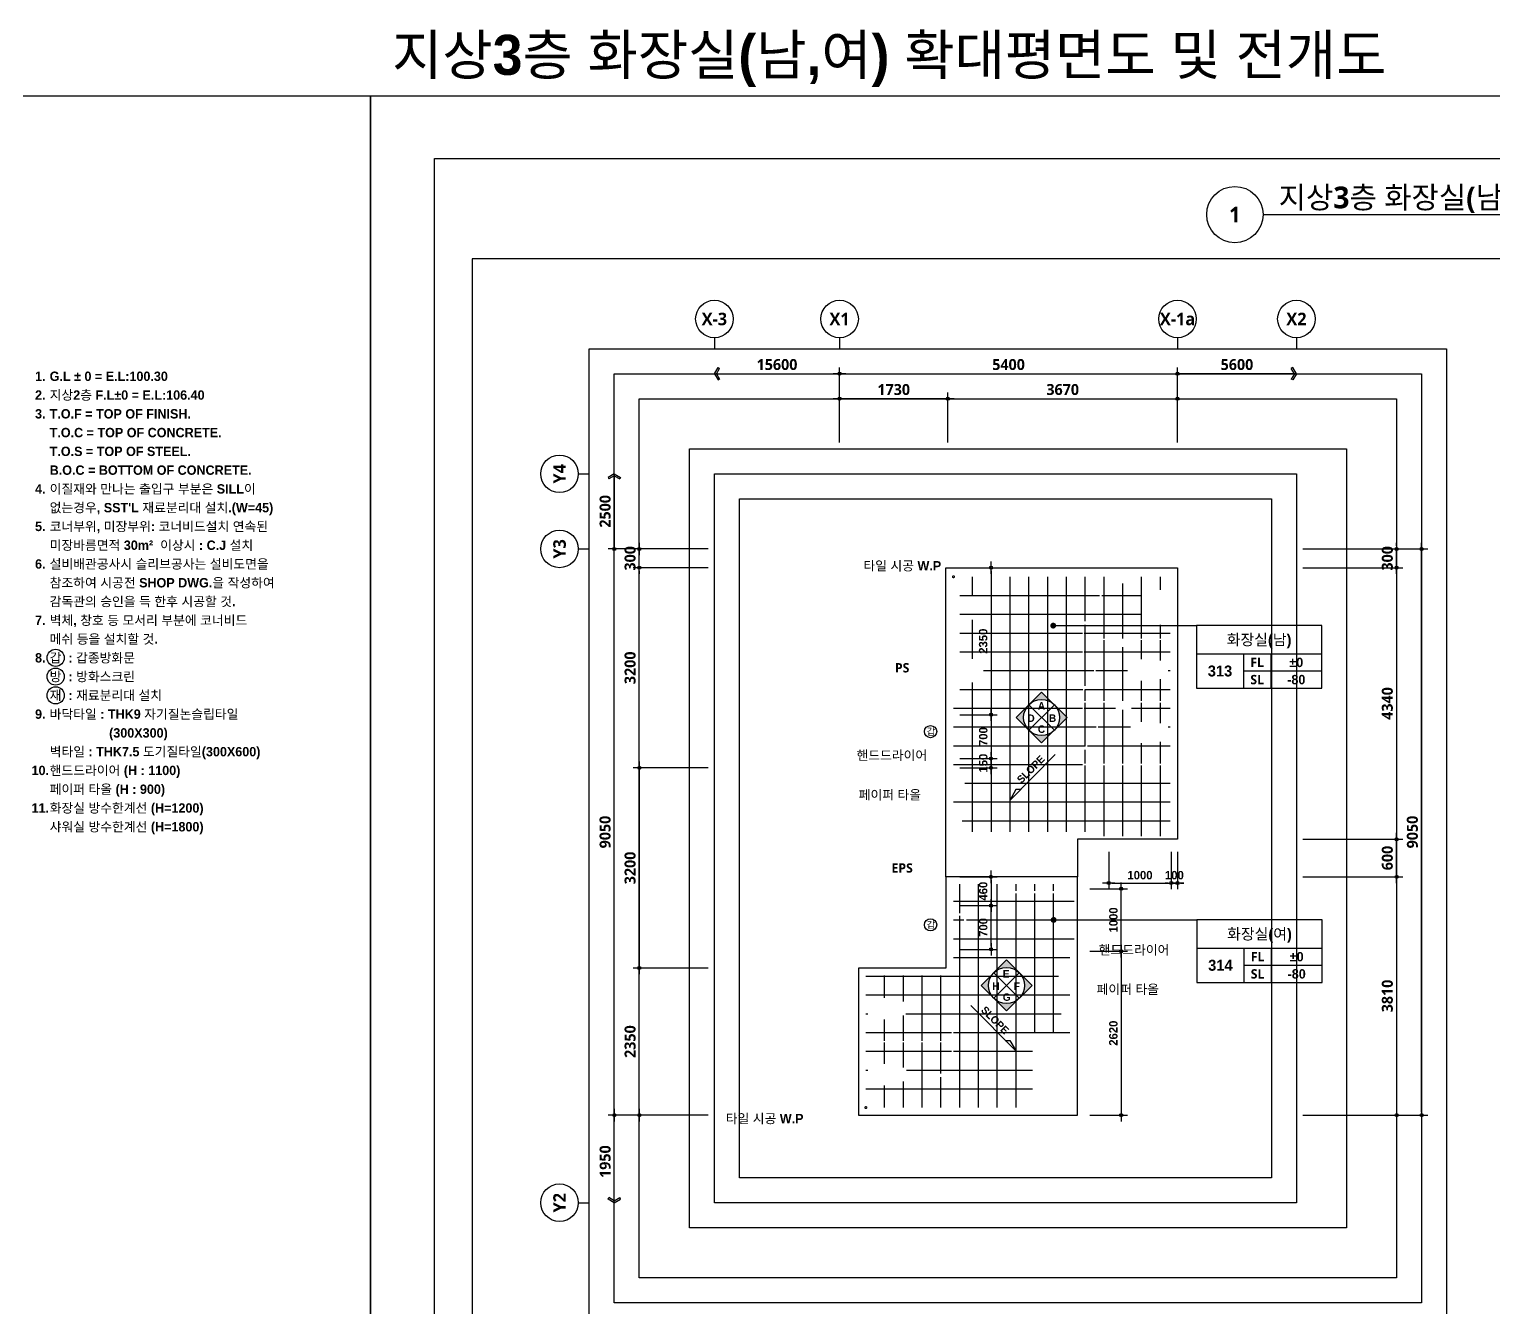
# Model space of a CAD drawing. Header units: millimetres. Extents: x 0 to 336000, y 0 to 30768.
# Drawn here: x 246549 to 269949, y 10334 to 30768 of the extents above; entities that cross this region are included whole.
import ezdxf
from ezdxf.enums import TextEntityAlignment as Align

# ---------------------------------------------------------------- set-up
doc = ezdxf.new("R2010")
doc.units = ezdxf.units.MM
doc.header["$LTSCALE"] = 50
doc.layers.get('Defpoints').update_dxf_attribs({"color": 153})
for name, color, linetype in [('A-ANNO-DIM', 4, 'Continuous'), ('A-ANNO-GRA1', 7, 'Continuous'), ('A-ANNO-LEAD', 4, 'Continuous'), ('A-ANNO-SYMB', 7, 'Continuous'), ('A-ANNO-TEXT1', 7, 'Continuous'), ('A-ANNO-TEXT2', 3, 'Continuous'), ('A-ANNO-TITL', 7, 'Continuous'), ('A-FLOR-TOIL-TILE', 8, 'Continuous'), ('A-ST-AXIS-BUB', 7, 'Continuous'), ('A-ST-AXIS-DIM', 7, 'Continuous'), ('AA-XXXX-TXT1', 2, 'Continuous'), ('LEADER', 7, 'Continuous'), ('SYM', 7, 'Continuous')]:
    doc.layers.add(name, color=color, linetype=linetype)
for name, color, linetype, plot in [('G(그리드1)', 185, 'Continuous', False), ('G(그리드2)', 235, 'Continuous', False), ('면적', 210, 'Continuous', False)]:
    doc.layers.add(name, color=color, linetype=linetype, plot=plot)
doc.styles.add('2020음성 1차', font='나눔고딕Bold.ttf')
doc.styles.add('SH_나눔', font='')
doc.styles.add('SH_진천_나눔', font='')
doc.styles.get('SH_나눔').set_extended_font_data('NanumGothic', bold=True)
doc.styles.get('SH_진천_나눔').set_extended_font_data('NanumGothic', bold=True)
doc.dimstyles.new('SHP 50', dxfattribs={"dimscale": 50, "dimtxt": 3.5, "dimasz": 1, "dimexe": 2, "dimexo": 2, "dimgap": 1, "dimtad": 1, "dimdec": 0, "dimzin": 0, "dimdsep": 46, "dimtxsty": 'SH_진천_나눔', "dimblk": 'DIMDOT', "dimcen": 0.09, "dimclrd": 256, "dimclre": 256, "dimclrt": 3, "dimadec": 0, "dimazin": 1, "dimtfac": 1, "dimtdec": 0, "dimtix": 1, "dimtmove": 2, "dimatfit": 0, "dimldrblk": 'DIMDOT', "dimfxl": 1, "dimtolj": 1, "dimtzin": 0, "dimlwd": -1, "dimlwe": -1, "dimarcsym": 0})
doc.dimstyles.new('SHP 50내부', dxfattribs={"dimscale": 50, "dimtxt": 2.7, "dimasz": 1, "dimexe": 2, "dimexo": 2, "dimgap": 1, "dimtad": 1, "dimdec": 0, "dimzin": 0, "dimdsep": 46, "dimtxsty": '2020음성 1차', "dimblk": 'DIMDOT', "dimcen": 0.09, "dimclrd": 256, "dimclre": 256, "dimclrt": 3, "dimadec": 0, "dimazin": 1, "dimtfac": 1, "dimtdec": 0, "dimtix": 1, "dimtmove": 2, "dimatfit": 0, "dimldrblk": 'DIMDOT', "dimfxl": 1, "dimtolj": 1, "dimtzin": 0, "dimlwd": -1, "dimlwe": -1, "dimarcsym": 0})

# ---------------------------------------------------------------- blocks, each defined once
blk = doc.blocks.new('*U2903')
at = {"layer": 'A-ANNO-TITL'}
blk.add_line((0, 0), (9750, 0), dxfattribs=at)
blk.add_circle((-450, 0), 450, dxfattribs=at)
at = {"layer": 'AA-XXXX-TXT1', "style": 'SH_진천_나눔'}
blk.add_attdef('DWG.TITLE', (250, 100), '', height=350, dxfattribs=at)
at = {"layer": 'AA-XXXX-TXT1', "color": 7, "style": 'SH_진천_나눔'}
blk.add_attdef('NO1', text='', height=300, dxfattribs=at).set_placement((-450, 0), align=Align.MIDDLE)
at = {"layer": 'AA-XXXX-TXT1', "style": 'SH_진천_나눔'}
blk.add_attdef('SCALE', text='', height=150, dxfattribs=at).set_placement((9500, -100), align=Align.TOP_RIGHT)
blk = doc.blocks.new('A-ST-AXIS-BUB-1')
at = {"layer": 'A-ST-AXIS-BUB'}
blk.add_line((0, 350), (0, 0), dxfattribs=at)
blk.add_circle((0, 950), 600, dxfattribs=at)
blk = doc.blocks.new('arrow1')
at = {"color": 0}
for p, q in [((0, 0), (0.29, 0.5)), ((0, 0), (0.29, -0.5)), ((0.16, 0), (0.41, 0.43)), ((0.16, 0), (0.41, -0.43)), ((0.29, 0.5), (0.41, 0.43)), ((0.29, -0.5), (0.41, -0.43))]:
    blk.add_line(p, q, dxfattribs=at)
blk = doc.blocks.new('DIMDOT')
at = {"color": 0}
blk.add_line((-2, 0), (2, 0), dxfattribs=at)
for radius in [0.5, 0.25]:
    blk.add_circle((0, 0), radius, dxfattribs=at)
blk = doc.blocks.new('*D16323')
at = {"layer": 'A-ST-AXIS-DIM'}
for p, q in [((257397, 22462), (255797, 22462)), ((255897, 13462), (255897, 22412)), ((257397, 13412), (255797, 13412))]:
    blk.add_line(p, q, dxfattribs=at)
at = {"layer": 'Defpoints', "color": 0}
for p in [(255897, 22462), (257497, 22462), (257497, 13412)]:
    blk.add_point(p, dxfattribs=at)
at = {"layer": 'A-ST-AXIS-DIM', "linetype": 'ByBlock', "xscale": 50, "yscale": 50, "zscale": 50}
for p, rotation in [((255897, 22462), 90), ((255897, 13412), 270)]:
    blk.add_blockref('DIMDOT', p, dxfattribs=dict(at, rotation=rotation))
at = {"layer": 'A-ST-AXIS-DIM', "color": 3, "insert": (255750, 17937), "char_height": 175, "attachment_point": 5, "rotation": 90, "style": 'SH_진천_나눔'}
blk.add_mtext('\\A1;9050', dxfattribs=at)
blk = doc.blocks.new('*D16324')
at = {"layer": 'A-ST-AXIS-DIM'}
for p, q in [((256297, 22512), (256297, 22562)), ((257397, 22462), (256197, 22462)), ((256297, 22162), (256297, 22462)), ((257397, 22162), (256197, 22162)), ((256297, 22112), (256297, 22062))]:
    blk.add_line(p, q, dxfattribs=at)
at = {"layer": 'Defpoints', "color": 0}
for p in [(256297, 22462), (257497, 22462), (257497, 22162)]:
    blk.add_point(p, dxfattribs=at)
at = {"layer": 'A-ST-AXIS-DIM', "linetype": 'ByBlock', "xscale": 50, "yscale": 50, "zscale": 50}
for p, rotation in [((256297, 22462), 270), ((256297, 22162), 90)]:
    blk.add_blockref('DIMDOT', p, dxfattribs=dict(at, rotation=rotation))
at = {"layer": 'A-ST-AXIS-DIM', "color": 3, "insert": (256150, 22312), "char_height": 175, "attachment_point": 5, "rotation": 90, "style": 'SH_진천_나눔'}
blk.add_mtext('\\A1;300', dxfattribs=at)
blk = doc.blocks.new('*D16330')
at = {"layer": 'A-ST-AXIS-DIM'}
for p, q in [((257397, 15763), (256197, 15763)), ((256297, 13462), (256297, 15713)), ((257397, 13412), (256197, 13412))]:
    blk.add_line(p, q, dxfattribs=at)
at = {"layer": 'Defpoints', "color": 0}
for p in [(256297, 15763), (257497, 15763), (257497, 13412)]:
    blk.add_point(p, dxfattribs=at)
at = {"layer": 'A-ST-AXIS-DIM', "linetype": 'ByBlock', "xscale": 50, "yscale": 50, "zscale": 50}
for p, rotation in [((256297, 15763), 90), ((256297, 13412), 270)]:
    blk.add_blockref('DIMDOT', p, dxfattribs=dict(at, rotation=rotation))
at = {"layer": 'A-ST-AXIS-DIM', "color": 3, "insert": (256150, 14588), "char_height": 175, "attachment_point": 5, "rotation": 90, "style": 'SH_진천_나눔'}
blk.add_mtext('\\A1;2350', dxfattribs=at)
blk = doc.blocks.new('*D16388')
at = {"layer": 'A-ANNO-DIM'}
for p, q in [((263797, 17622), (263797, 17022)), ((264797, 17622), (264797, 17022)), ((263847, 17122), (264747, 17122))]:
    blk.add_line(p, q, dxfattribs=at)
at = {"layer": 'Defpoints', "color": 0}
for p in [(263797, 17722), (264797, 17722), (264797, 17122)]:
    blk.add_point(p, dxfattribs=at)
at = {"layer": 'A-ANNO-DIM', "linetype": 'ByBlock', "xscale": 50, "yscale": 50, "zscale": 50, "rotation": 180}
blk.add_blockref('DIMDOT', (263797, 17122), dxfattribs=at)
at = {"layer": 'A-ANNO-DIM', "linetype": 'ByBlock', "xscale": 50, "yscale": 50, "zscale": 50}
blk.add_blockref('DIMDOT', (264797, 17122), dxfattribs=at)
at = {"layer": 'A-ANNO-DIM', "color": 3, "insert": (264297, 17247), "char_height": 135, "attachment_point": 5, "style": '2020음성 1차'}
blk.add_mtext('\\A1;1000', dxfattribs=at)
blk = doc.blocks.new('*D16389')
at = {"layer": 'A-ANNO-DIM'}
for p, q in [((264797, 17622), (264797, 17022)), ((264897, 17622), (264897, 17022)), ((264747, 17122), (264697, 17122)), ((264897, 17122), (264797, 17122)), ((264947, 17122), (264997, 17122))]:
    blk.add_line(p, q, dxfattribs=at)
at = {"layer": 'Defpoints', "color": 0}
for p in [(264797, 17722), (264897, 17722), (264797, 17122)]:
    blk.add_point(p, dxfattribs=at)
at = {"layer": 'A-ANNO-DIM', "linetype": 'ByBlock', "xscale": 50, "yscale": 50, "zscale": 50}
blk.add_blockref('DIMDOT', (264797, 17122), dxfattribs=at)
at = {"layer": 'A-ANNO-DIM', "linetype": 'ByBlock', "xscale": 50, "yscale": 50, "zscale": 50, "rotation": 180}
blk.add_blockref('DIMDOT', (264897, 17122), dxfattribs=at)
at = {"layer": 'A-ANNO-DIM', "color": 3, "insert": (264847, 17247), "char_height": 135, "attachment_point": 5, "style": '2020음성 1차'}
blk.add_mtext('\\A1;100', dxfattribs=at)
blk = doc.blocks.new('*D16393')
at = {"layer": 'A-ANNO-DIM'}
for p, q in [((263497, 17032), (264097, 17032)), ((263997, 16082), (263997, 16982)), ((263497, 16032), (264097, 16032))]:
    blk.add_line(p, q, dxfattribs=at)
at = {"layer": 'Defpoints', "color": 0}
for p in [(263397, 17032), (263997, 17032), (263397, 16032)]:
    blk.add_point(p, dxfattribs=at)
at = {"layer": 'A-ANNO-DIM', "linetype": 'ByBlock', "xscale": 50, "yscale": 50, "zscale": 50}
for p, rotation in [((263997, 17032), 90), ((263997, 16032), 270)]:
    blk.add_blockref('DIMDOT', p, dxfattribs=dict(at, rotation=rotation))
at = {"layer": 'A-ANNO-DIM', "color": 3, "insert": (263873, 16532), "char_height": 135, "attachment_point": 5, "rotation": 90, "style": '2020음성 1차'}
blk.add_mtext('\\A1;1000', dxfattribs=at)
blk = doc.blocks.new('*D16394')
at = {"layer": 'A-ANNO-DIM'}
for p, q in [((263497, 16032), (264097, 16032)), ((263997, 15982), (263997, 13462)), ((263497, 13412), (264097, 13412))]:
    blk.add_line(p, q, dxfattribs=at)
at = {"layer": 'Defpoints', "color": 0}
for p in [(263397, 16032), (263397, 13412), (263997, 13412)]:
    blk.add_point(p, dxfattribs=at)
at = {"layer": 'A-ANNO-DIM', "linetype": 'ByBlock', "xscale": 50, "yscale": 50, "zscale": 50}
for p, rotation in [((263997, 16032), 90), ((263997, 13412), 270)]:
    blk.add_blockref('DIMDOT', p, dxfattribs=dict(at, rotation=rotation))
at = {"layer": 'A-ANNO-DIM', "color": 3, "insert": (263872, 14722), "char_height": 135, "attachment_point": 5, "rotation": 90, "style": '2020음성 1차'}
blk.add_mtext('\\A1;2620', dxfattribs=at)
blk = doc.blocks.new('*D17455')
at = {"layer": 'A-ST-AXIS-DIM'}
for p, q in [((257397, 18963), (256197, 18963)), ((256297, 18913), (256297, 15813)), ((257397, 15763), (256197, 15763))]:
    blk.add_line(p, q, dxfattribs=at)
at = {"layer": 'Defpoints', "color": 0}
for p in [(257497, 18963), (256297, 15763), (257497, 15763)]:
    blk.add_point(p, dxfattribs=at)
at = {"layer": 'A-ST-AXIS-DIM', "linetype": 'ByBlock', "xscale": 50, "yscale": 50, "zscale": 50}
for p, rotation in [((256297, 18963), 90), ((256297, 15763), 270)]:
    blk.add_blockref('DIMDOT', p, dxfattribs=dict(at, rotation=rotation))
at = {"layer": 'A-ST-AXIS-DIM', "color": 3, "insert": (256150, 17363), "char_height": 175, "attachment_point": 5, "rotation": 90, "style": 'SH_진천_나눔'}
blk.add_mtext('\\A1;3200', dxfattribs=at)
blk = doc.blocks.new('*D17456')
at = {"layer": 'A-ST-AXIS-DIM'}
for p, q in [((266897, 22462), (268897, 22462)), ((268797, 13462), (268797, 22412)), ((266897, 13412), (268897, 13412))]:
    blk.add_line(p, q, dxfattribs=at)
at = {"layer": 'Defpoints', "color": 0}
for p in [(266797, 22462), (268797, 22462), (266797, 13412)]:
    blk.add_point(p, dxfattribs=at)
at = {"layer": 'A-ST-AXIS-DIM', "linetype": 'ByBlock', "xscale": 50, "yscale": 50, "zscale": 50}
for p, rotation in [((268797, 22462), 90), ((268797, 13412), 270)]:
    blk.add_blockref('DIMDOT', p, dxfattribs=dict(at, rotation=rotation))
at = {"layer": 'A-ST-AXIS-DIM', "color": 3, "insert": (268650, 17937), "char_height": 175, "attachment_point": 5, "rotation": 90, "style": 'SH_진천_나눔'}
blk.add_mtext('\\A1;9050', dxfattribs=at)
blk = doc.blocks.new('*D17457')
at = {"layer": 'A-ST-AXIS-DIM'}
for p, q in [((268397, 22512), (268397, 22562)), ((266897, 22462), (268497, 22462)), ((268397, 22162), (268397, 22462)), ((266897, 22162), (268497, 22162)), ((268397, 22112), (268397, 22062))]:
    blk.add_line(p, q, dxfattribs=at)
at = {"layer": 'Defpoints', "color": 0}
for p in [(266797, 22462), (268397, 22462), (266797, 22162)]:
    blk.add_point(p, dxfattribs=at)
at = {"layer": 'A-ST-AXIS-DIM', "linetype": 'ByBlock', "xscale": 50, "yscale": 50, "zscale": 50}
for p, rotation in [((268397, 22462), 270), ((268397, 22162), 90)]:
    blk.add_blockref('DIMDOT', p, dxfattribs=dict(at, rotation=rotation))
at = {"layer": 'A-ST-AXIS-DIM', "color": 3, "insert": (268250, 22312), "char_height": 175, "attachment_point": 5, "rotation": 90, "style": 'SH_진천_나눔'}
blk.add_mtext('\\A1;300', dxfattribs=at)
blk = doc.blocks.new('*D17458')
at = {"layer": 'A-ST-AXIS-DIM'}
for p, q in [((266897, 17822), (268497, 17822)), ((268397, 17272), (268397, 17772)), ((266897, 17222), (268497, 17222))]:
    blk.add_line(p, q, dxfattribs=at)
at = {"layer": 'Defpoints', "color": 0}
for p in [(266797, 17822), (268397, 17822), (266797, 17222)]:
    blk.add_point(p, dxfattribs=at)
at = {"layer": 'A-ST-AXIS-DIM', "linetype": 'ByBlock', "xscale": 50, "yscale": 50, "zscale": 50}
for p, rotation in [((268397, 17822), 90), ((268397, 17222), 270)]:
    blk.add_blockref('DIMDOT', p, dxfattribs=dict(at, rotation=rotation))
at = {"layer": 'A-ST-AXIS-DIM', "color": 3, "insert": (268250, 17522), "char_height": 175, "attachment_point": 5, "rotation": 90, "style": 'SH_진천_나눔'}
blk.add_mtext('\\A1;600', dxfattribs=at)
blk = doc.blocks.new('*D17459')
at = {"layer": 'A-ST-AXIS-DIM'}
for p, q in [((266897, 22162), (268497, 22162)), ((268397, 22112), (268397, 17872)), ((266897, 17822), (268497, 17822))]:
    blk.add_line(p, q, dxfattribs=at)
at = {"layer": 'Defpoints', "color": 0}
for p in [(266797, 22162), (266797, 17822), (268397, 17822)]:
    blk.add_point(p, dxfattribs=at)
at = {"layer": 'A-ST-AXIS-DIM', "linetype": 'ByBlock', "xscale": 50, "yscale": 50, "zscale": 50}
for p, rotation in [((268397, 22162), 90), ((268397, 17822), 270)]:
    blk.add_blockref('DIMDOT', p, dxfattribs=dict(at, rotation=rotation))
at = {"layer": 'A-ST-AXIS-DIM', "color": 3, "insert": (268250, 19992), "char_height": 175, "attachment_point": 5, "rotation": 90, "style": 'SH_진천_나눔'}
blk.add_mtext('\\A1;4340', dxfattribs=at)
blk = doc.blocks.new('G$C9D92D8A7')
at = {"layer": 'A-ANNO-GRA1'}
for p, q in [((0, 11), (40, 11)), ((15, 11), (15, 0)), ((23.75, 11), (23.75, 0)), ((15, 5.5), (40, 5.5))]:
    blk.add_line(p, q, dxfattribs=at)
blk.add_lwpolyline([(0, 20), (0, 0), (40, 0), (40, 20)], close=True, dxfattribs=at)
at = {"style": '2020음성 1차'}
for tag, height, p in [('실명', 3.5, (20, 15.5)), ('마감레벨', 3, (31.875, 8.25)), ('실번호', 3.5, (7.5, 5.5)), ('구조레벨', 3, (31.875, 2.75))]:
    blk.add_attdef(tag, text='', height=height, dxfattribs=at).set_placement(p, align=Align.MIDDLE_CENTER)
at = {"layer": 'A-ANNO-TEXT1', "style": 'SH_나눔'}
for s, p in [('FL', (19.375, 8.25)), ('SL', (19.375, 2.75))]:
    blk.add_text(s, height=3, dxfattribs=at).set_placement(p, align=Align.MIDDLE)
blk = doc.blocks.new('갑종 TEXT100')
at = {"layer": 'A-ANNO-SYMB'}
blk.add_circle((0, 0), 243, dxfattribs=at)
at = {"layer": 'A-ANNO-TITL', "style": '2020음성 1차'}
blk.add_text('갑 ', height=266.7, dxfattribs=at).set_placement((67, 0), align=Align.MIDDLE_CENTER)
blk = doc.blocks.new('*D22664')
at = {"layer": 'A-ANNO-DIM'}
for p, q in [((261417, 16762), (262017, 16762)), ((261917, 16112), (261917, 16712)), ((261417, 16062), (262017, 16062))]:
    blk.add_line(p, q, dxfattribs=at)
at = {"layer": 'Defpoints', "color": 0}
for p in [(261317, 16762), (261917, 16762), (261317, 16062)]:
    blk.add_point(p, dxfattribs=at)
at = {"layer": 'A-ANNO-DIM', "linetype": 'ByBlock', "xscale": 50, "yscale": 50, "zscale": 50}
for p, rotation in [((261917, 16762), 90), ((261917, 16062), 270)]:
    blk.add_blockref('DIMDOT', p, dxfattribs=dict(at, rotation=rotation))
at = {"layer": 'A-ANNO-DIM', "color": 3, "insert": (261793, 16412), "char_height": 135, "attachment_point": 5, "rotation": 90, "style": '2020음성 1차'}
blk.add_mtext('\\A1;700', dxfattribs=at)
blk = doc.blocks.new('*D22665')
at = {"layer": 'A-ANNO-DIM'}
for p, q in [((261417, 17222), (262017, 17222)), ((261917, 17172), (261917, 16812)), ((261417, 16762), (262017, 16762))]:
    blk.add_line(p, q, dxfattribs=at)
at = {"layer": 'Defpoints', "color": 0}
for p in [(261317, 17222), (261317, 16762), (261917, 16762)]:
    blk.add_point(p, dxfattribs=at)
at = {"layer": 'A-ANNO-DIM', "linetype": 'ByBlock', "xscale": 50, "yscale": 50, "zscale": 50}
for p, rotation in [((261917, 17222), 90), ((261917, 16762), 270)]:
    blk.add_blockref('DIMDOT', p, dxfattribs=dict(at, rotation=rotation))
at = {"layer": 'A-ANNO-DIM', "color": 3, "insert": (261792, 16992), "char_height": 135, "attachment_point": 5, "rotation": 90, "style": '2020음성 1차'}
blk.add_mtext('\\A1;460', dxfattribs=at)
blk = doc.blocks.new('*D24069')
at = {"layer": 'A-ANNO-DIM'}
for p, q in [((261917, 19163), (261917, 19213)), ((261417, 19113), (262017, 19113)), ((261417, 18963), (262017, 18963)), ((261917, 18963), (261917, 19113)), ((261917, 18913), (261917, 18863))]:
    blk.add_line(p, q, dxfattribs=at)
at = {"layer": 'Defpoints', "color": 0}
for p in [(261317, 19113), (261317, 18963), (261917, 19113)]:
    blk.add_point(p, dxfattribs=at)
at = {"layer": 'A-ANNO-DIM', "linetype": 'ByBlock', "xscale": 50, "yscale": 50, "zscale": 50}
for p, rotation in [((261917, 19113), 270), ((261917, 18963), 90)]:
    blk.add_blockref('DIMDOT', p, dxfattribs=dict(at, rotation=rotation))
at = {"layer": 'A-ANNO-DIM', "color": 3, "insert": (261793, 19038), "char_height": 135, "attachment_point": 5, "rotation": 90, "style": '2020음성 1차'}
blk.add_mtext('\\A1;150', dxfattribs=at)
blk = doc.blocks.new('*D24070')
at = {"layer": 'A-ANNO-DIM'}
for p, q in [((261417, 22162), (262017, 22162)), ((261917, 22112), (261917, 19863)), ((261417, 19813), (262017, 19813))]:
    blk.add_line(p, q, dxfattribs=at)
at = {"layer": 'Defpoints', "color": 0}
for p in [(261317, 22162), (261317, 19813), (261917, 19813)]:
    blk.add_point(p, dxfattribs=at)
at = {"layer": 'A-ANNO-DIM', "linetype": 'ByBlock', "xscale": 50, "yscale": 50, "zscale": 50}
for p, rotation in [((261917, 22162), 90), ((261917, 19813), 270)]:
    blk.add_blockref('DIMDOT', p, dxfattribs=dict(at, rotation=rotation))
at = {"layer": 'A-ANNO-DIM', "color": 3, "insert": (261792, 20987), "char_height": 135, "attachment_point": 5, "rotation": 90, "style": '2020음성 1차'}
blk.add_mtext('\\A1;2350', dxfattribs=at)
blk = doc.blocks.new('*D24144')
at = {"layer": 'A-ANNO-DIM'}
for p, q in [((261417, 19813), (262017, 19813)), ((261917, 19763), (261917, 19163)), ((261417, 19113), (262017, 19113))]:
    blk.add_line(p, q, dxfattribs=at)
at = {"layer": 'Defpoints', "color": 0}
for p in [(261317, 19813), (261317, 19113), (261917, 19113)]:
    blk.add_point(p, dxfattribs=at)
at = {"layer": 'A-ANNO-DIM', "linetype": 'ByBlock', "xscale": 50, "yscale": 50, "zscale": 50}
for p, rotation in [((261917, 19813), 90), ((261917, 19113), 270)]:
    blk.add_blockref('DIMDOT', p, dxfattribs=dict(at, rotation=rotation))
at = {"layer": 'A-ANNO-DIM', "color": 3, "insert": (261793, 19463), "char_height": 135, "attachment_point": 5, "rotation": 90, "style": '2020음성 1차'}
blk.add_mtext('\\A1;700', dxfattribs=at)
blk = doc.blocks.new('*D25070')
at = {"layer": 'A-ST-AXIS-DIM'}
for p, q in [((257397, 22162), (256197, 22162)), ((256297, 19013), (256297, 22112)), ((257397, 18963), (256197, 18963))]:
    blk.add_line(p, q, dxfattribs=at)
at = {"layer": 'Defpoints', "color": 0}
for p in [(256297, 22162), (257497, 22162), (257497, 18963)]:
    blk.add_point(p, dxfattribs=at)
at = {"layer": 'A-ST-AXIS-DIM', "linetype": 'ByBlock', "xscale": 50, "yscale": 50, "zscale": 50}
for p, rotation in [((256297, 22162), 90), ((256297, 18963), 270)]:
    blk.add_blockref('DIMDOT', p, dxfattribs=dict(at, rotation=rotation))
at = {"layer": 'A-ST-AXIS-DIM', "color": 3, "insert": (256150, 20562), "char_height": 175, "attachment_point": 5, "rotation": 90, "style": 'SH_진천_나눔'}
blk.add_mtext('\\A1;3200', dxfattribs=at)
blk = doc.blocks.new('*D25071')
at = {"layer": 'A-ST-AXIS-DIM'}
for p, q in [((266897, 17222), (268497, 17222)), ((268397, 17172), (268397, 13462)), ((266897, 13412), (268497, 13412))]:
    blk.add_line(p, q, dxfattribs=at)
at = {"layer": 'Defpoints', "color": 0}
for p in [(266797, 17222), (266797, 13412), (268397, 13412)]:
    blk.add_point(p, dxfattribs=at)
at = {"layer": 'A-ST-AXIS-DIM', "linetype": 'ByBlock', "xscale": 50, "yscale": 50, "zscale": 50}
for p, rotation in [((268397, 17222), 90), ((268397, 13412), 270)]:
    blk.add_blockref('DIMDOT', p, dxfattribs=dict(at, rotation=rotation))
at = {"layer": 'A-ST-AXIS-DIM', "color": 3, "insert": (268250, 15317), "char_height": 175, "attachment_point": 5, "rotation": 90, "style": 'SH_진천_나눔'}
blk.add_mtext('\\A1;3810', dxfattribs=at)

msp = doc.modelspace()

# ---------------------------------------------------------------- hatches: boundary and pattern name
at = {"layer": 'SYM'}
for points in [[(262928.8, 19971.6), (262725.2, 20175.2), (262521.5, 19971.6, -0.1989124), (262725.2, 20055.9, -0.1989124)], [(262521.5, 19564.3), (262317.9, 19767.9), (262521.5, 19971.6, 0.1989124), (262437.2, 19767.9, 0.1989124)], [(262928.8, 19564.3), (263132.5, 19767.9), (262928.8, 19971.6, -0.1989124), (263013.2, 19767.9, -0.1989124)], [(262928.8, 19564.3), (262725.2, 19360.6), (262521.5, 19564.3, 0.1989124), (262725.2, 19479.9, 0.1989124)], [(261960.9, 15281.2), (261757.3, 15484.9), (261960.9, 15688.5, 0.1989124), (261876.6, 15484.9, 0.1989124)], [(262368.2, 15688.5), (262164.6, 15892.2), (261960.9, 15688.5, -0.1989124), (262164.6, 15772.9, -0.1989124)], [(262368.2, 15281.2), (262571.8, 15484.9), (262368.2, 15688.5, -0.1989124), (262452.6, 15484.9, -0.1989124)], [(262368.2, 15281.2), (262164.6, 15077.6), (261960.9, 15281.2, 0.1989124), (262164.6, 15196.9, 0.1989124)]]:
    msp.add_hatch(color=5, dxfattribs=at).paths.add_polyline_path(points)

# ---------------------------------------------------------------- linework, layer by layer
at = {"const_width": 46.9}
msp.add_lwpolyline([(262887.3, 21236.2, -1), (262934.1, 21236.2, -1)], format="xyb", close=True, dxfattribs=at)
msp.add_lwpolyline([(262910.7, 21236.2), (265200.7, 21236.2)])
at = {"layer": 'A-ANNO-GRA1'}
msp.add_lwpolyline([(253625.2, 27100), (253625.2, 1600), (287900, 1600), (287900, 27100)], close=True, dxfattribs=at)
at = {"layer": 'A-ANNO-LEAD'}
for points in [[(261466.9, 18792.5, 0, 40, 0), (261406.9, 18896.4, 0, 0, 0), (261270.4, 19132.9, 0, 0, 0), (260970.4, 19132.9, 0, 0, 0)], [(261374.8, 18162, 0, 40, 0), (261314.8, 18265.9, 0, 0, 0), (261178.2, 18502.4, 0, 0, 0), (260878.2, 18502.4, 0, 0, 0)], [(263126.9, 15682.5, 0, 40, 0), (263186.9, 15786.4, 0, 0, 0), (263323.5, 16022.9, 0, 0, 0), (263623.5, 16022.9, 0, 0, 0)], [(263106.9, 15082.5, 0, 40, 0), (263166.9, 15186.4, 0, 0, 0), (263303.5, 15422.9, 0, 0, 0), (263603.5, 15422.9, 0, 0, 0)]]:
    msp.add_lwpolyline(points, format="xyseb", dxfattribs=at)
at = {"layer": 'A-ANNO-SYMB'}
for points in [[(261766.9, 22367.5, 0, 40, 0), (261646.9, 22367.5, 0, 0, 0), (261316.9, 22367.5, 0, 0, 0), (261316.9, 22017.5, 0, 0, 0), (260966.9, 22017.5, 0, 0, 0), (260966.9, 21687.5, 40, 0, 0), (260966.9, 21567.5, 0, 40, 0)], [(260366.9, 13182.5, 0, 40, 0), (260246.9, 13182.5, 0, 0, 0), (259916.9, 13182.5, 0, 0, 0), (259916.9, 13532.5, 0, 0, 0), (259566.9, 13532.5, 0, 0, 0), (259566.9, 13862.5, 40, 0, 0), (259566.9, 13982.5, 0, 40, 0)]]:
    msp.add_lwpolyline(points, format="xyseb", dxfattribs=at)
at = {"layer": 'A-ANNO-SYMB', "const_width": 19}
for points in [[(261316.9, 22002.5, 1), (261316.9, 22032.5, 1)], [(259916.9, 13547.5, -1), (259916.9, 13517.5, -1)]]:
    msp.add_lwpolyline(points, format="xyb", close=True, dxfattribs=at)
at = {"layer": 'A-ANNO-SYMB'}
for centre in [(246970.4, 20721.8), (246970.4, 20421.8), (246970.4, 20121.8)]:
    msp.add_circle(centre, 136.9, dxfattribs=at)
at = {"layer": 'A-ANNO-TEXT1', "const_width": 46.9}
msp.add_lwpolyline([(262893.5, 16532.5, -1), (262940.4, 16532.5, -1)], format="xyb", close=True, dxfattribs=at)
at = {"layer": 'A-ANNO-TEXT1'}
msp.add_lwpolyline([(262916.9, 16532.5), (265206.9, 16532.5)], dxfattribs=at)
at = {"layer": 'A-FLOR-TOIL-TILE'}
for p, q in [((261616.9, 22017.5), (261616.9, 21707.5)), ((261916.9, 22017.5), (261916.9, 17942.5)), ((262216.9, 22017.5), (262216.9, 17942.5)), ((262516.9, 22017.5), (262516.9, 17942.5)), ((262816.9, 22017.5), (262816.9, 17942.5)), ((263116.9, 22017.5), (263116.9, 17942.5)), ((263416.9, 22017.5), (263416.9, 21309.8)), ((263716.9, 22017.5), (263716.9, 21032.5)), ((264316.9, 22017.5), (264316.9, 21032.5)), ((264616.9, 22017.5), (264616.9, 21807.5)), ((264016.9, 21907.5), (264016.9, 21032.5)), ((261416.9, 21717.5), (263652.3, 21717.5)), ((263687, 21717.5), (264316.9, 21717.5)), ((261416.9, 21417.5), (264311.9, 21417.5)), ((261616.9, 21327.5), (261616.9, 20707.5)), ((261416.9, 21117.5), (263376.9, 21117.5)), ((263406.9, 21117.5), (264776.9, 21117.5)), ((263416.9, 21249.8), (263416.9, 20274.8)), ((264616.9, 21247.5), (264616.9, 21032.5)), ((263716.9, 21002.5), (263716.9, 20032.5)), ((264016.9, 20892.5), (264016.9, 20032.5)), ((264316.9, 21002.5), (264316.9, 20698.9)), ((264616.9, 21002.5), (264616.9, 20676.3)), ((261416.9, 20817.5), (263376.9, 20817.5)), ((263406.9, 20817.5), (264776.9, 20817.5)), ((261796.9, 20517.5), (263557.1, 20517.5)), ((263591.7, 20517.5), (264097.5, 20517.5)), ((264616.9, 20378.7), (264616.9, 20032.5)), ((264746.9, 20517.5), (264776.9, 20517.5)), ((261416.9, 20217.5), (263383.9, 20217.5)), ((261616.9, 20327.5), (261616.9, 17942.5)), ((263416.9, 20214.8), (263416.9, 20032.5)), ((263418.5, 20217.5), (264776.9, 20217.5)), ((264316.9, 20356.1), (264316.9, 20032.5)), ((261316.9, 19917.5), (263376.9, 19917.5)), ((263406.9, 19917.5), (263903.7, 19917.5)), ((263416.9, 20002.5), (263416.9, 19309.8)), ((263716.9, 20002.5), (263716.9, 19032.5)), ((264016.9, 19892.5), (264016.9, 19032.5)), ((264163.7, 19917.5), (264776.9, 19917.5)), ((264316.9, 20002.5), (264316.9, 19698.9)), ((264616.9, 20002.5), (264616.9, 19676.3)), ((261316.9, 19617.5), (263594.6, 19617.5)), ((263629.2, 19617.5), (264148.1, 19617.5)), ((264746.7, 19617.5), (264776.9, 19617.5)), ((261316.9, 19317.5), (263421.4, 19317.5)), ((263416.9, 19249.8), (263416.9, 19032.5)), ((263456, 19317.5), (264776.9, 19317.5)), ((264316.9, 19356.1), (264316.9, 19032.5)), ((264616.9, 19378.7), (264616.9, 19032.5)), ((261316.9, 19017.5), (263376.9, 19017.5)), ((263416.9, 19002.5), (263416.9, 17942.5)), ((263716.9, 19002.5), (263716.9, 17872.5)), ((264016.9, 19002.5), (264016.9, 17872.5)), ((264316.9, 19002.5), (264316.9, 17872.5)), ((264616.9, 19002.5), (264616.9, 17872.5)), ((261496.9, 18717.5), (264776.9, 18717.5)), ((261316.9, 18417.5), (264776.9, 18417.5)), ((261456.9, 18117.5), (264776.9, 18117.5)), ((261416.9, 16639.2), (261416.9, 17102.5)), ((261716.9, 13532.5), (261716.9, 17102.5)), ((262016.9, 13532.5), (262016.9, 17102.5)), ((262316.9, 16999.5), (262316.9, 17102.5)), ((262616.9, 16999.5), (262616.9, 17102.5)), ((262916.9, 16999.5), (262916.9, 17102.5)), ((262316.9, 13532.5), (262316.9, 16954.5)), ((262616.9, 14732.5), (262616.9, 16954.5)), ((262916.9, 14732.5), (262916.9, 16954.5)), ((261316.9, 16832.5), (263246.9, 16832.5)), ((261316.9, 16532.5), (261479.7, 16532.5)), ((261416.9, 13532.5), (261416.9, 16595.2)), ((261523.6, 16532.5), (263246.9, 16532.5)), ((261316.9, 16232.5), (263246.9, 16232.5)), ((261316.9, 15932.5), (263176.9, 15932.5)), ((259916.9, 15632.5), (262996.9, 15632.5)), ((260216.9, 15288.2), (260216.9, 15642.5)), ((260516.9, 15226.4), (260516.9, 15642.5)), ((260816.9, 14602.5), (260816.9, 15642.5)), ((261116.9, 14602.5), (261116.9, 15642.5)), ((259916.9, 15332.5), (263176.9, 15332.5)), ((259916.9, 15032.5), (259947, 15032.5)), ((260516.9, 14602.5), (260516.9, 15003.6)), ((260554.2, 15032.5), (263036.9, 15032.5)), ((260216.9, 14602.5), (260216.9, 14941.8)), ((259916.9, 14732.5), (261286.9, 14732.5)), ((260216.9, 14233.2), (260216.9, 14572.5)), ((260516.9, 14171.4), (260516.9, 14572.5)), ((260816.9, 13532.5), (260816.9, 14572.5)), ((261116.9, 14078.1), (261116.9, 14572.5)), ((261316.9, 14732.5), (263176.9, 14732.5)), ((259916.9, 14432.5), (261286.9, 14432.5)), ((261316.9, 14432.5), (262576.9, 14432.5)), ((259916.9, 14132.5), (259946.9, 14132.5)), ((260564.4, 14132.5), (262576.9, 14132.5)), ((259916.9, 13832.5), (262576.9, 13832.5)), ((260216.9, 13532.5), (260216.9, 13886.8)), ((260516.9, 13532.5), (260516.9, 13948.6)), ((261116.9, 13532.5), (261116.9, 14018.1))]:
    msp.add_line(p, q, dxfattribs=at)
at = {"layer": 'A-ST-AXIS-DIM'}
for p, q in [((259496.9, 24162.3), (259496.9, 25362.3)), ((264896.9, 24162.3), (264896.9, 25362.3)), ((257497.1, 25262.5), (259496.9, 25262.5)), ((259546.9, 25262.3), (264846.9, 25262.3)), ((266796.9, 25262.5), (264896.9, 25262.1)), ((259496.9, 24162.3), (259496.9, 24962.3)), ((261176.9, 24862.3), (259546.9, 24862.3)), ((261226.9, 24162.3), (261226.9, 24962.3)), ((261226.9, 24162.3), (261226.9, 24962.3)), ((261276.9, 24862.3), (264846.9, 24862.3)), ((264896.9, 24162.3), (264896.9, 24962.3)), ((255896.9, 23662.5), (255896.9, 22462.5)), ((255896.9, 12012.5), (255896.9, 13326.1))]:
    msp.add_line(p, q, dxfattribs=at)
at = {"layer": 'Defpoints'}
for points in [[(252000, 0), (252000, 29700), (210000, 29700), (210000, 0)], [(294000, 0), (294000, 29700), (252000, 29700), (252000, 0)], [(253025.2, 28700), (288500, 28700), (288500, 1000), (253025.2, 1000)]]:
    msp.add_lwpolyline(points, close=True, dxfattribs=at)
at = {"layer": 'G(그리드1)'}
for points in [[(255496.9, 25662.5), (269196.9, 25662.5), (269196.9, 10012.5), (255496.9, 10012.5)], [(255896.9, 25262.5), (268796.9, 25262.5), (268796.9, 10412.5), (255896.9, 10412.5)], [(256296.9, 24862.5), (268396.9, 24862.5), (268396.9, 10812.5), (256296.9, 10812.5)], [(257096.9, 24062.5), (267596.9, 24062.5), (267596.9, 11612.5), (257096.9, 11612.5)]]:
    msp.add_lwpolyline(points, close=True, dxfattribs=at)
at = {"layer": 'G(그리드2)'}
for points in [[(257496.9, 23662.5), (266796.9, 23662.5), (266796.9, 12012.5), (257496.9, 12012.5)], [(257896.9, 23262.5), (266396.9, 23262.5), (266396.9, 12412.5), (257896.9, 12412.5)]]:
    msp.add_lwpolyline(points, close=True, dxfattribs=at)
at = {"layer": 'LEADER'}
for points in [[(262389, 18616.9), (262315.8, 18616.4), (262216.9, 18442.5), (262939.3, 19174.8)], [(262144.9, 14606.9), (262218.1, 14606.4), (262316.9, 14432.5), (261594.6, 15164.8)]]:
    msp.add_lwpolyline(points, dxfattribs=at)
at = {"layer": 'SYM'}
for p, q in [((262928.8, 19971.6), (262521.5, 19564.3)), ((262928.8, 19564.3), (262521.5, 19971.6)), ((262368.2, 15688.5), (261960.9, 15281.2)), ((262368.2, 15281.2), (261960.9, 15688.5))]:
    msp.add_line(p, q, dxfattribs=at)
for points in [[(262725.2, 20175.2), (262317.9, 19767.9), (262725.2, 19360.6), (263132.5, 19767.9), (262725.2, 20175.2)], [(262725.2, 20175.2), (262317.9, 19767.9), (262725.2, 19360.6), (263132.5, 19767.9), (262725.2, 20175.2)], [(262164.6, 15892.2), (261757.3, 15484.9), (262164.6, 15077.6), (262571.8, 15484.9), (262164.6, 15892.2)], [(262164.6, 15892.2), (261757.3, 15484.9), (262164.6, 15077.6), (262571.8, 15484.9), (262164.6, 15892.2)]]:
    msp.add_lwpolyline(points, dxfattribs=at)
for centre in [(262725.2, 19767.9), (262164.6, 15484.9)]:
    msp.add_circle(centre, 288, dxfattribs=at)
at = {"layer": '면적'}
msp.add_lwpolyline([(261196.9, 17222.5), (261196.9, 22162.5), (264896.9, 22162.5), (264896.9, 17822.5), (263296.9, 17822.5), (263296.9, 17222.5)], close=True, dxfattribs=at)
msp.add_lwpolyline([(261196.9, 17222.5), (261196.9, 15762.5), (259796.9, 15762.5), (259796.9, 13412.5), (263296.9, 13412.5), (263296.9, 17222.5), (261196.9, 17222.5)], dxfattribs=at)

# ---------------------------------------------------------------- block references
ref = msp.add_blockref('*U2903', (266263, 27806))
ref.add_attrib('SCALE', 'SCALE : 1/50 (A3:1/100)', dxfattribs={"layer": 'A-ANNO-TITL', "height": 150, "style": 'SH_진천_나눔'}).set_placement((275763, 27706), align=Align.TOP_RIGHT)
ref.add_attrib('DWG.TITLE', '지상3층 화장실(남,여) 확대평면도 및 전개도', (266513, 27906), dxfattribs={"layer": 'A-ANNO-TITL', "height": 347.908, "style": 'SH_진천_나눔'})
ref.add_attrib('NO1', '1', dxfattribs={"layer": 'A-ANNO-TITL', "color": 7, "height": 250, "style": 'SH_진천_나눔'}).set_placement((265813, 27806), align=Align.MIDDLE)
at = {"xscale": 0.4, "yscale": 0.4, "zscale": 0.4}
for p in [(260951.3, 19542.2), (260951.3, 16453.5)]:
    msp.add_blockref('갑종 TEXT100', p, dxfattribs=at)
at = {"layer": 'A-ANNO-TEXT1'}
ref = msp.add_blockref('G$C9D92D8A7', (265200.7, 20236.2), dxfattribs=dict(at, xscale=49.99999999999997, yscale=49.99999999999997, zscale=49.99999999999997))
ref.add_attrib('실명', '화장실(남)', dxfattribs={"layer": 'A-ANNO-TEXT2', "height": 175, "style": '2020음성 1차'}).set_placement((266200.7, 21011.2, 74388.9), align=Align.MIDDLE_CENTER)
ref.add_attrib('실번호', '313', dxfattribs={"layer": 'A-ANNO-TEXT2', "height": 175, "style": '2020음성 1차'}).set_placement((265575.7, 20511.2, 74388.9), align=Align.MIDDLE_CENTER)
ref.add_attrib('마감레벨', '%%P0', dxfattribs={"height": 150, "style": '2020음성 1차'}).set_placement((266794.4, 20648.7, 74388.9), align=Align.MIDDLE_CENTER)
ref.add_attrib('구조레벨', '-80', dxfattribs={"height": 150, "style": '2020음성 1차'}).set_placement((266794.4, 20373.7, 74388.9), align=Align.MIDDLE_CENTER)
ref = msp.add_blockref('G$C9D92D8A7', (265206.9, 15532.5), dxfattribs=dict(at, xscale=49.99999999999997, yscale=49.99999999999997, zscale=49.99999999999997))
ref.add_attrib('실명', '화장실(여)', dxfattribs={"layer": 'A-ANNO-TEXT2', "height": 175, "style": '2020음성 1차'}).set_placement((266206.9, 16307.5, 74388.9), align=Align.MIDDLE_CENTER)
ref.add_attrib('실번호', '314', dxfattribs={"layer": 'A-ANNO-TEXT2', "height": 175, "style": '2020음성 1차'}).set_placement((265581.9, 15807.5, 74388.9), align=Align.MIDDLE_CENTER)
ref.add_attrib('마감레벨', '%%P0', dxfattribs={"height": 150, "style": '2020음성 1차'}).set_placement((266800.7, 15945, 74388.9), align=Align.MIDDLE_CENTER)
ref.add_attrib('구조레벨', '-80', dxfattribs={"height": 150, "style": '2020음성 1차'}).set_placement((266800.7, 15670, 74388.9), align=Align.MIDDLE_CENTER)
at = {"layer": 'A-ST-AXIS-BUB', "xscale": 0.5, "yscale": 0.5, "zscale": 0.5}
for p in [(257496.9, 25662.5), (259496.9, 25662.5), (264896.9, 25662.5), (266796.9, 25662.5)]:
    msp.add_blockref('A-ST-AXIS-BUB-1', p, dxfattribs=at)
at = {"layer": 'A-ST-AXIS-BUB', "xscale": 0.5, "yscale": 0.5, "zscale": 0.5, "rotation": 90}
for p in [(255496.9, 23662.5), (255496.9, 22462.5), (255496.9, 12012.5)]:
    msp.add_blockref('A-ST-AXIS-BUB-1', p, dxfattribs=at)
at = {"layer": 'A-ST-AXIS-DIM'}
for name, p, xscale, yscale, zscale, rotation in [('arrow1', (257496.9, 25262.5), -200, 200, 200, 179.9999999999861), ('DIMDOT', (259496.9, 25262.3), 50, 50, 50, 180), ('arrow1', (266796.9, 25262.5), 200, 200, 200, 180.0000000000132), ('DIMDOT', (259496.9, 24862.3), 50, 50, 50, 180), ('DIMDOT', (261226.9, 24862.3), 50, 50, 50, 180), ('arrow1', (255896.9, 23662.5), 200, 200, 200, 270.0000000000139), ('arrow1', (255896.9, 12012.5), -200, 200, 200, 269.9999999999861)]:
    msp.add_blockref(name, p, dxfattribs=dict(at, xscale=xscale, yscale=yscale, zscale=zscale, rotation=rotation))
at = {"layer": 'A-ST-AXIS-DIM', "xscale": 50, "yscale": 50, "zscale": 50}
for p in [(264896.9, 25262.3), (261226.9, 24862.3), (264896.9, 24862.3)]:
    msp.add_blockref('DIMDOT', p, dxfattribs=at)

# ---------------------------------------------------------------- texts
at = {"layer": 'A-ANNO-TEXT1', "style": 'SH_진천_나눔'}
for s, p in [('X-3', (257496.9, 26137.5)), ('X1', (259496.9, 26137.5)), ('X-1a', (264896.9, 26137.5)), ('X2', (266796.9, 26137.5))]:
    msp.add_text(s, height=200, dxfattribs=at).set_placement(p, align=Align.MIDDLE_CENTER)
for s, p in [('Y4', (255021.9, 23662.5)), ('Y3', (255021.9, 22462.5)), ('Y2', (255021.9, 12012.5))]:
    msp.add_text(s, height=200, rotation=90, dxfattribs=at).set_placement(p, align=Align.MIDDLE_CENTER)
at = {"layer": 'A-ANNO-TEXT1', "style": '2020음성 1차'}
for s, p in [('타일 시공 W.P', (259877.4, 22192.5)), ('핸드드라이어', (259767.1, 19162.6)), ('페이퍼 타올', (259802.7, 18532.2)), ('핸드드라이어', (263637.7, 16052.6)), ('페이퍼 타올', (263603.5, 15422.9)), ('타일 시공 W.P', (257677.4, 13357.5))]:
    msp.add_text(s, height=150, dxfattribs=at).set_placement(p, align=Align.MIDDLE_LEFT)
at = {"layer": 'A-ANNO-TEXT1', "style": 'SH_진천_나눔'}
for s, p in [('PS', (260496.9, 20562.5)), ('EPS', (260496.9, 17362.5))]:
    msp.add_text(s, height=150, dxfattribs=at).set_placement(p, align=Align.MIDDLE)
at = {"layer": 'A-ANNO-TEXT1', "style": '2020음성 1차'}
for s, p in [('A', (262665.3, 19894.1)), ('D', (262498.8, 19697.1)), ('B', (262841.8, 19697.1)), ('C', (262665.3, 19521.8)), ('E', (262104.6, 15611)), ('H', (261938.2, 15414.1)), ('F', (262281.1, 15414.1)), ('G', (262104.6, 15238.8))]:
    msp.add_text(s, height=120, dxfattribs=at).set_placement(p)
for rotation, p in [(45.13777, (262552.5, 18940.9)), (314.86223, (261981.4, 14930.9))]:
    msp.add_text('SLOPE', height=120, rotation=rotation, dxfattribs=at).set_placement(p, align=Align.MIDDLE)
at = {"layer": 'A-ANNO-TITL', "style": '2020음성 1차'}
for s, p in [('1.', (246724.8, 25221.8)), ('2.', (246724.8, 24921.8)), ('3.', (246724.8, 24621.8)), ('4.', (246724.8, 23421.8)), ('5.', (246724.8, 22821.8)), ('6.', (246724.8, 22221.8)), ('7.', (246724.8, 21321.8)), ('8.', (246724.8, 20721.8)), ('9.', (246724.8, 19821.8)), ('10.', (246724.8, 18921.8)), ('11.', (246724.8, 18321.8))]:
    msp.add_text(s, height=150, dxfattribs=at).set_placement(p, align=Align.MIDDLE_CENTER)
for s, p in [('G.L %%P 0 = E.L:100.30', (246874.8, 25221.8)), ('지상2층 F.L%%P0 = E.L:106.40', (246874.8, 24921.8)), ('T.O.F = TOP OF FINISH.', (246874.8, 24621.8)), ('T.O.C = TOP OF CONCRETE.', (246874.8, 24321.8)), ('T.O.S = TOP OF STEEL.', (246874.8, 24021.8)), ('B.O.C = BOTTOM OF CONCRETE.', (246874.8, 23721.8)), ('이질재와 만나는 출입구 부분은 SILL이', (246874.8, 23421.8)), ("없는경우, SST'L 재료분리대 설치.(W=45)", (246874.8, 23121.8)), ('코너부위, 미장부위: 코너비드설치 연속된', (246874.8, 22821.8)), ('미장바름면적 30m²  이상시 : C.J 설치 ', (246874.8, 22521.8)), ('설비배관공사시 슬리브공사는 설비도면을', (246874.8, 22221.8)), ('참조하여 시공전 SHOP DWG.을 작성하여 ', (246874.8, 21921.8)), ('감독관의 승인을 득 한후 시공할 것.', (246874.8, 21621.8)), ('벽체, 창호 등 모서리 부분에 코너비드', (246874.8, 21321.8)), ('메쉬 등을 설치할 것.', (246874.8, 21021.8)), ('갑  : 갑종방화문', (246874.8, 20721.8)), ('방  : 방화스크린', (246874.8, 20421.8)), ('재  : 재료분리대 설치', (246874.8, 20121.8))]:
    msp.add_text(s, height=150, dxfattribs=at).set_placement(p, align=Align.MIDDLE_LEFT)
at = {"layer": 'A-ANNO-TITL', "color": 0, "style": '2020음성 1차'}
for s, p in [('바닥타일 : THK9 자기질논슬립타일', (246874.8, 19821.8)), ('(300X300)', (247824.8, 19521.8)), ('벽타일 : THK7.5 도기질타일(300X600)', (246874.8, 19221.8)), ('핸드드라이어 (H : 1100)', (246874.8, 18921.8)), ('페이퍼 타올 (H : 900)', (246874.8, 18621.8)), ('화장실 방수한계선 (H=1200)', (246874.8, 18321.8)), ('샤워실 방수한계선 (H=1800)', (246874.8, 18021.8))]:
    msp.add_text(s, height=150, dxfattribs=at).set_placement(p, align=Align.MIDDLE_LEFT)
at = {"layer": 'A-ST-AXIS-DIM', "color": 3, "char_height": 175, "attachment_point": 5, "style": 'SH_진천_나눔'}
for s, insert in [('\\A1;15600', (258497, 25408.5)), ('\\A1;5400', (262196.9, 25408.5)), ('\\A1;5600', (265846.9, 25408.5)), ('\\A1;1730', (260361.9, 25008.9)), ('\\A1;3670', (263061.9, 25008.9))]:
    msp.add_mtext(s, dxfattribs=dict(at, insert=insert))
at = {"layer": 'A-ST-AXIS-DIM', "color": 3, "char_height": 175, "attachment_point": 5, "rotation": 90, "style": 'SH_진천_나눔'}
for s, insert in [('\\A1;2500', (255751, 23062.5)), ('\\A1;1950', (255751, 12669.3))]:
    msp.add_mtext(s, dxfattribs=dict(at, insert=insert))
at = {"layer": 'Defpoints', "style": '2020음성 1차'}
msp.add_text('지상3층 화장실(남,여) 확대평면도 및 전개도', height=640, dxfattribs=at).set_placement((252347.1, 30039.7))

# ---------------------------------------------------------------- dimensions: what is measured, and where the dimension line sits
at = {"layer": 'A-ANNO-DIM'}
for base, p1, p2, angle, picture, middle in [((261916.9, 19812.5, 103000), (261316.9, 22162.5, 103000), (261316.9, 19812.5, 103000), 90, '*D24070', (261792.5, 20987.5, 103000)), ((261916.9, 19112.5, 103000), (261316.9, 19812.5, 103000), (261316.9, 19112.5, 103000), 90, '*D24144', (261792.9, 19462.5, 103000)), ((261916.9, 19112.5, 103000), (261316.9, 18962.5, 103000), (261316.9, 19112.5, 103000), 270, '*D24069', (261792.7, 19037.5, 103000)), ((264796.9, 17122.5), (263796.9, 17722.5), (264796.9, 17722.5), 180, '*D16388', (264296.9, 17246.5)), ((264796.9, 17122.5), (264896.9, 17722.5), (264796.9, 17722.5), 0, '*D16389', (264846.9, 17246.5)), ((261916.9, 16762.5), (261316.9, 17222.5), (261316.9, 16762.5), 90, '*D22665', (261792.5, 16992.5)), ((263996.9, 17032.5), (263396.9, 16032.5), (263396.9, 17032.5), 270, '*D16393', (263872.9, 16532.5)), ((261916.9, 16762.5), (261316.9, 16062.5), (261316.9, 16762.5), 270, '*D22664', (261792.9, 16412.5)), ((263996.9, 13412.5), (263396.9, 16032.5), (263396.9, 13412.5), 90, '*D16394', (263872.5, 14722.5))]:
    dim = msp.add_linear_dim(base=base, p1=p1, p2=p2, angle=angle, dimstyle='SHP 50내부', override={"dimtxsty": '2020음성 1차', "dimldrblk": 'DIMDOT'}, dxfattribs=at)
    dim.commit()
    dim.dimension.update_dxf_attribs({"geometry": picture, "text_midpoint": middle})
at = {"layer": 'A-ST-AXIS-DIM'}
for base, p1, p2, angle, picture, middle in [((255896.9, 22462.5), (257496.9, 13412.5), (257496.9, 22462.5), 90, '*D16323', (255750.4, 17937.5)), ((256296.9, 22462.5), (257496.9, 22162.5), (257496.9, 22462.5), 270, '*D16324', (256150.4, 22312.5)), ((268796.9, 22462.5), (266796.9, 13412.5), (266796.9, 22462.5), 90, '*D17456', (268650.4, 17937.5)), ((268396.9, 22462.5), (266796.9, 22162.5), (266796.9, 22462.5), 270, '*D17457', (268250.4, 22312.5)), ((256296.9, 22162.5), (257496.9, 18962.5), (257496.9, 22162.5), 270, '*D25070', (256150.4, 20562.5)), ((268396.9, 17822.5), (266796.9, 22162.5), (266796.9, 17822.5), 90, '*D17459', (268250.4, 19992.5)), ((256296.9, 15762.5), (257496.9, 18962.5), (257496.9, 15762.5), 90, '*D17455', (256150.4, 17362.5)), ((268396.9, 17822.5), (266796.9, 17222.5), (266796.9, 17822.5), 270, '*D17458', (268250.4, 17522.5)), ((268396.9, 13412.5), (266796.9, 17222.5), (266796.9, 13412.5), 90, '*D25071', (268250.4, 15317.5)), ((256296.9, 15762.5), (257496.9, 13412.5), (257496.9, 15762.5), 270, '*D16330', (256150.4, 14587.5))]:
    dim = msp.add_linear_dim(base=base, p1=p1, p2=p2, angle=angle, dimstyle='SHP 50', dxfattribs=at)
    dim.commit()
    dim.dimension.update_dxf_attribs({"geometry": picture, "text_midpoint": middle})

doc.saveas('drawing.dxf')
